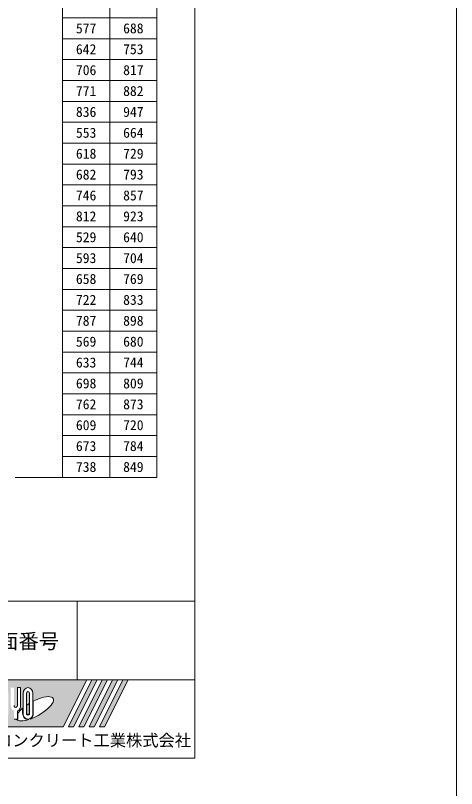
# Model space of a CAD drawing. Units: millimetres, scale not verified. Extents: x -44570 to -19804, y 69050 to 91573.
# Drawn here: x -34196 to -32187, y 75761 to 79277 of the extents above; entities that cross this region are included whole.
import ezdxf
from ezdxf.enums import TextEntityAlignment as Align

# ---------------------------------------------------------------- set-up
doc = ezdxf.new("R2010")
doc.units = ezdxf.units.MM
doc.header["$LTSCALE"] = 30
doc.layers.add('寸法線', color=7, linetype='Continuous', lineweight=9)
doc.layers.add('枠', color=5, linetype='Continuous', lineweight=5)
doc.styles.add('ＭＳ ゴシック', font='')
doc.styles.get('ＭＳ ゴシック').set_extended_font_data('MS Gothic')

msp = doc.modelspace()

# ---------------------------------------------------------------- hatches: boundary and pattern name
at = {"layer": '枠'}
h = msp.add_hatch(color=7, dxfattribs=at)
h.paths.add_polyline_path([(-34449.65, 76255.37), (-34449.65, 76041.08), (-33978.22, 76041.08), (-33871.08, 76255.37)])
edge = h.paths.add_edge_path(flags=16)
edge.add_ellipse((-34107.37, 76123.46), major_axis=(83.96, 46.99), ratio=0.3471473, start_angle=-144.31122, end_angle=72.1899, ccw=False)
edge.add_ellipse((-34138.46, 76103.17), major_axis=(0, 28.57), ratio=0.8463542, start_angle=-160.70346, end_angle=-90)
edge.add_line((-34114.28, 76103.17), (-34114.28, 76157.63))
edge = h.paths.add_edge_path(flags=16)
edge.add_ellipse((-34138.46, 76193.28), major_axis=(0, 26.37), ratio=0.8463542, start_angle=-90, end_angle=90, ccw=False)
edge.add_line((-34116.14, 76193.28), (-34116.14, 76103.17))
edge.add_ellipse((-34138.46, 76103.17), major_axis=(0, 26.37), ratio=0.8463542, start_angle=90, end_angle=-90, ccw=False)
edge.add_line((-34160.78, 76103.17), (-34160.78, 76193.28))
edge = h.paths.add_edge_path(flags=16)
edge.add_line((-34131.02, 76193.28), (-34131.02, 76103.17))
edge.add_ellipse((-34138.46, 76103.17), major_axis=(0, 8.79), ratio=0.8463541, start_angle=90, end_angle=-90, ccw=False)
edge.add_line((-34145.9, 76103.17), (-34145.9, 76193.28))
edge.add_ellipse((-34138.46, 76193.28), major_axis=(0, 8.79), ratio=0.8463541, start_angle=-90, end_angle=90, ccw=False)
edge = h.paths.add_edge_path(flags=16)
edge.add_line((-34132.88, 76147.22), (-34132.88, 76103.17))
edge.add_ellipse((-34138.46, 76103.17), major_axis=(0, 6.59), ratio=0.8463541, start_angle=90, end_angle=-90, ccw=False)
edge.add_line((-34144.04, 76103.17), (-34144.04, 76140.01))
edge.add_ellipse((-34107.37, 76123.46), major_axis=(83.96, 46.99), ratio=0.3471473, start_angle=107.79174, end_angle=126.47132, ccw=False)
edge = h.paths.add_edge_path(flags=16)
edge.add_line((-34171.94, 76219.65), (-34171.94, 76138.89))
edge.add_ellipse((-34194.26, 76138.89), major_axis=(0, 26.37), ratio=0.8463542, start_angle=-163.34117, end_angle=-90, ccw=False)
edge.add_line((-34186.82, 76114.02), (-34186.82, 76076.8))
edge.add_line((-34186.82, 76076.8), (-34201.7, 76076.8))
edge.add_line((-34201.7, 76076.8), (-34201.7, 76114.02))
edge.add_ellipse((-34194.26, 76138.89), major_axis=(0, 26.37), ratio=0.8463542, start_angle=90, end_angle=163.34117, ccw=False)
edge.add_line((-34216.58, 76138.89), (-34216.58, 76219.65))
edge.add_line((-34216.58, 76219.65), (-34201.7, 76219.65))
edge.add_line((-34201.7, 76219.65), (-34201.7, 76138.89))
edge.add_ellipse((-34194.26, 76138.89), major_axis=(0, 8.79), ratio=0.8463541, start_angle=90, end_angle=-90)
edge.add_line((-34186.82, 76138.89), (-34186.82, 76219.65))
edge.add_line((-34186.82, 76219.65), (-34171.94, 76219.65))
edge = h.paths.add_edge_path(flags=16)
edge.add_line((-34162.64, 76125.92), (-34162.64, 76103.17))
edge.add_ellipse((-34138.46, 76103.17), major_axis=(0, 28.57), ratio=0.8463542, start_angle=90, end_angle=-171.54427)
edge.add_ellipse((-34107.37, 76123.46), major_axis=(83.96, 46.99), ratio=0.3471473, start_angle=-178.64954, end_angle=-148.29244, ccw=False)
edge.add_line((-34190.03, 76074.6), (-34184.96, 76074.6))
edge.add_line((-34184.96, 76074.6), (-34184.96, 76102.46))
edge.add_ellipse((-34107.37, 76123.46), major_axis=(83.96, 46.99), ratio=0.3471473, start_angle=148.21912, end_angle=165.90812, ccw=False)
edge = h.paths.add_edge_path(flags=16)
edge.add_ellipse((-34250.06, 76193.28), major_axis=(0, 26.37), ratio=0.8463542, start_angle=-90, end_angle=90, ccw=False)
edge.add_line((-34227.74, 76193.28), (-34227.74, 76103.17))
edge.add_ellipse((-34250.06, 76103.17), major_axis=(0, 26.37), ratio=0.8463542, start_angle=90, end_angle=-90, ccw=False)
edge.add_line((-34272.39, 76103.17), (-34272.39, 76193.28))
edge = h.paths.add_edge_path(flags=16)
edge.add_line((-34242.62, 76193.28), (-34242.62, 76103.17))
edge.add_ellipse((-34250.06, 76103.17), major_axis=(0, 8.79), ratio=0.8463541, start_angle=90, end_angle=-90, ccw=False)
edge.add_line((-34257.51, 76103.17), (-34257.51, 76193.28))
edge.add_ellipse((-34250.06, 76193.28), major_axis=(0, 8.79), ratio=0.8463541, start_angle=-90, end_angle=90, ccw=False)
h.paths.add_polyline_path([(-34283.55, 76219.65), (-34283.55, 76202.07), (-34298.43, 76202.07), (-34298.43, 76076.8), (-34313.31, 76076.8), (-34313.31, 76202.07), (-34328.19, 76202.07), (-34328.19, 76219.65)], flags=16)
for points in [[(-33954.65, 76041.08), (-33931.08, 76041.08), (-33823.94, 76255.37), (-33847.51, 76255.37)], [(-33776.79, 76255.37), (-33800.37, 76255.37), (-33907.51, 76041.08), (-33883.94, 76041.08)], [(-33729.65, 76255.37), (-33753.22, 76255.37), (-33860.37, 76041.08), (-33836.79, 76041.08)], [(-33682.51, 76255.37), (-33706.08, 76255.37), (-33813.22, 76041.08), (-33789.65, 76041.08)]]:
    msp.add_hatch(color=7, dxfattribs=at).paths.add_polyline_path(points)

# ---------------------------------------------------------------- linework, layer by layer
at = {"layer": '寸法線', "lineweight": 13}
for p, q in [((-33981.12, 81641.23), (-33981.12, 77176.23)), ((-33766.12, 81641.23), (-33766.12, 77176.23)), ((-33551.12, 81641.23), (-33551.12, 77176.23)), ((-33981.12, 79266.23), (-33551.12, 79266.23)), ((-33981.12, 79171.23), (-33551.12, 79171.23)), ((-33981.12, 79076.23), (-33551.12, 79076.23)), ((-33981.12, 78981.23), (-33551.12, 78981.23)), ((-33981.12, 78886.23), (-33551.12, 78886.23)), ((-33981.12, 78791.23), (-33551.12, 78791.23)), ((-33981.12, 78696.23), (-33551.12, 78696.23)), ((-33981.12, 78601.23), (-33551.12, 78601.23)), ((-33981.12, 78506.23), (-33551.12, 78506.23)), ((-33981.12, 78411.23), (-33551.12, 78411.23)), ((-33981.12, 78316.23), (-33551.12, 78316.23)), ((-33981.12, 78221.23), (-33551.12, 78221.23)), ((-33981.12, 78126.23), (-33551.12, 78126.23)), ((-33981.12, 78031.23), (-33551.12, 78031.23)), ((-33981.12, 77936.23), (-33551.12, 77936.23)), ((-33981.12, 77841.23), (-33551.12, 77841.23)), ((-33981.12, 77746.23), (-33551.12, 77746.23)), ((-33981.12, 77651.23), (-33551.12, 77651.23)), ((-33981.12, 77556.23), (-33551.12, 77556.23)), ((-33981.12, 77461.23), (-33551.12, 77461.23)), ((-33981.12, 77366.23), (-33551.12, 77366.23)), ((-33981.12, 77271.23), (-33551.12, 77271.23)), ((-34196.12, 77176.23), (-33551.12, 77176.23))]:
    msp.add_line(p, q, dxfattribs=at)
at = {"layer": '枠', "lineweight": 20}
for p, q in [((-32186.95, 90646.38), (-32186.95, 69049.66)), ((-33378.22, 75898.23), (-33378.22, 82791.08)), ((-33378.22, 76612.51), (-36634.12, 76612.51)), ((-33913.94, 76255.37), (-33913.94, 76612.51)), ((-33378.22, 76255.37), (-36634.12, 76255.37)), ((-43378.22, 75898.23), (-33378.22, 75898.23))]:
    msp.add_line(p, q, dxfattribs=at)
at = {"layer": '枠'}
for p, q in [((-34449.65, 76255.37), (-33871.08, 76255.37)), ((-33871.08, 76255.37), (-33978.22, 76041.08)), ((-33847.51, 76255.37), (-33954.65, 76041.08)), ((-33823.94, 76255.37), (-33931.08, 76041.08)), ((-33800.37, 76255.37), (-33907.51, 76041.08)), ((-33776.79, 76255.37), (-33883.94, 76041.08)), ((-33753.22, 76255.37), (-33860.37, 76041.08)), ((-33847.51, 76255.37), (-33823.94, 76255.37)), ((-33729.65, 76255.37), (-33836.79, 76041.08)), ((-33706.08, 76255.37), (-33813.22, 76041.08)), ((-33800.37, 76255.37), (-33776.79, 76255.37)), ((-33682.51, 76255.37), (-33789.65, 76041.08)), ((-33753.22, 76255.37), (-33729.65, 76255.37)), ((-33706.08, 76255.37), (-33682.51, 76255.37)), ((-34186.82, 76138.89), (-34186.82, 76219.65)), ((-34186.82, 76219.65), (-34171.94, 76219.65)), ((-34171.94, 76219.65), (-34171.94, 76138.89)), ((-34160.78, 76193.28), (-34160.78, 76103.17)), ((-34145.9, 76103.17), (-34145.9, 76193.28)), ((-34131.02, 76193.28), (-34131.02, 76103.17)), ((-34116.14, 76103.17), (-34116.14, 76193.28)), ((-34144.04, 76103.17), (-34144.04, 76140.01)), ((-34132.88, 76147.22), (-34132.88, 76103.17)), ((-34114.28, 76103.17), (-34114.28, 76157.63)), ((-34186.82, 76114.02), (-34186.82, 76076.8)), ((-34184.96, 76102.46), (-34184.96, 76074.6)), ((-34162.64, 76125.92), (-34162.64, 76103.17)), ((-34186.82, 76076.8), (-34201.7, 76076.8)), ((-34190.03, 76074.6), (-34184.96, 76074.6)), ((-34449.65, 76041.08), (-33978.22, 76041.08)), ((-33954.65, 76041.08), (-33931.08, 76041.08)), ((-33907.51, 76041.08), (-33883.94, 76041.08)), ((-33860.37, 76041.08), (-33836.79, 76041.08)), ((-33813.22, 76041.08), (-33789.65, 76041.08))]:
    msp.add_line(p, q, dxfattribs=at)
for centre, major_axis, ratio, start_param, end_param in [((-34138.46, 76193.28), (0, 26.37), 0.846354, 4.712389, 7.8539816), ((-34138.46, 76193.28), (0, 8.79), 0.846354, 4.712389, 7.8539816), ((-34107.37, 76123.46), (83.96, 46.99), 0.347147, 4.2621853, 7.7429163), ((-34194.26, 76138.89), (0, 8.79), 0.846354, 1.5707963, 4.712389), ((-34194.26, 76138.89), (0, 26.37), 0.846354, 3.4814296, 4.712389), ((-34107.37, 76123.46), (83.96, 46.99), 0.347147, 1.6817405, 1.8219833), ((-34107.37, 76123.46), (83.96, 46.99), 0.347147, 2.0815197, 2.5155126), ((-34138.46, 76103.17), (0, 28.57), 0.846354, 1.5707963, 3.3154679), ((-34138.46, 76103.17), (0, 26.37), 0.846354, 1.5707963, 4.712389), ((-34138.46, 76103.17), (0, 8.79), 0.846354, 1.5707963, 4.712389), ((-34138.46, 76103.17), (0, 6.59), 0.846354, 1.5707963, 4.712389), ((-34138.46, 76103.17), (0, 28.57), 0.846354, 3.5338438, 4.712389), ((-34107.37, 76123.46), (83.96, 46.99), 0.347147, 3.2093975, 4.2004451)]:
    msp.add_ellipse(centre, major_axis=major_axis, ratio=ratio, start_param=start_param, end_param=end_param, dxfattribs=at)

# ---------------------------------------------------------------- texts
at = {"layer": '寸法線', "style": 'ＭＳ ゴシック'}
for s, p in [('577', (-33873.62, 79218.73)), ('688', (-33658.62, 79218.73)), ('642', (-33873.62, 79123.73)), ('753', (-33658.62, 79123.73)), ('706', (-33873.62, 79028.73)), ('817', (-33658.62, 79028.73)), ('771', (-33873.62, 78933.73)), ('882', (-33658.62, 78933.73)), ('836', (-33873.62, 78838.73)), ('947', (-33658.62, 78838.73)), ('553', (-33873.62, 78743.73)), ('664', (-33658.62, 78743.73)), ('618', (-33873.62, 78648.73)), ('729', (-33658.62, 78648.73)), ('682', (-33873.62, 78553.73)), ('793', (-33658.62, 78553.73)), ('746', (-33873.62, 78458.73)), ('857', (-33658.62, 78458.73)), ('812', (-33873.62, 78363.73)), ('923', (-33658.62, 78363.73)), ('529', (-33873.62, 78268.73)), ('640', (-33658.62, 78268.73)), ('593', (-33873.62, 78173.73)), ('704', (-33658.62, 78173.73)), ('658', (-33873.62, 78078.73)), ('769', (-33658.62, 78078.73)), ('722', (-33873.62, 77983.73)), ('833', (-33658.62, 77983.73)), ('787', (-33873.62, 77888.73)), ('898', (-33658.62, 77888.73)), ('569', (-33873.62, 77793.73)), ('680', (-33658.62, 77793.73)), ('633', (-33873.62, 77698.73)), ('744', (-33658.62, 77698.73)), ('698', (-33873.62, 77603.73)), ('809', (-33658.62, 77603.73)), ('762', (-33873.62, 77508.73)), ('873', (-33658.62, 77508.73)), ('609', (-33873.62, 77413.73)), ('720', (-33658.62, 77413.73)), ('673', (-33873.62, 77318.73)), ('784', (-33658.62, 77318.73)), ('738', (-33873.62, 77223.73)), ('849', (-33658.62, 77223.73))]:
    msp.add_text(s, height=45.57, dxfattribs=at).set_placement(p, align=Align.MIDDLE_CENTER)
at = {"layer": '枠', "color": 7, "style": 'ＭＳ ゴシック'}
for s, height, p in [('図面番号', 67.82, (-34181.79, 76431.23)), ('東洋コンクリート工業株式会社', 54.25, (-33913.94, 75979.99))]:
    msp.add_text(s, height=height, dxfattribs=at).set_placement(p, align=Align.MIDDLE_CENTER)

doc.saveas('drawing.dxf')
